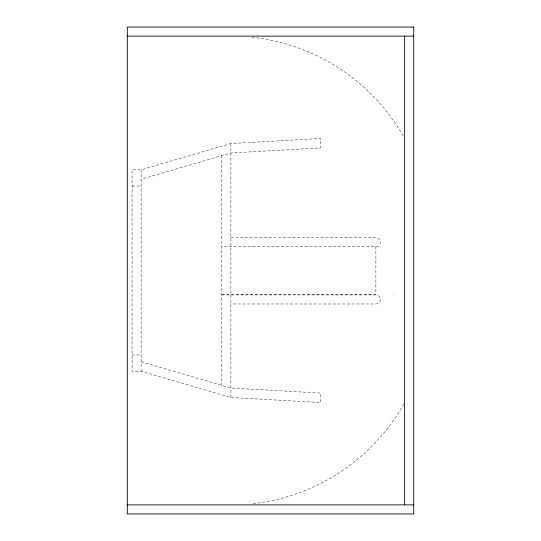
<?xml version="1.0" encoding="UTF-8"?>
<svg xmlns="http://www.w3.org/2000/svg" width="541" height="541" viewBox="0 0 541 541"><rect width="100%" height="100%" fill="white"/><g stroke="black" fill="none" stroke-linecap="round" stroke-linejoin="round"><path stroke-width="0.41" stroke-dasharray="2.71 2.03" d="M141.14 361.773L230.879 388.025L320.624 393.084L320.624 402.538L230.879 397.473L141.14 371.221L132.065 371.221L132.065 169.779L141.14 169.779L230.879 143.527L320.624 138.462L320.624 147.916L230.879 152.975L141.14 179.227M132.065 186.009L141.14 186.009M230.879 237.56L375.873 237.56A4.538 4.538 0 0 1 380.411 242.097A4.538 4.538 0 0 1 375.873 246.635L221.81 246.635M221.81 294.365L375.873 294.236L375.873 246.52M221.81 294.919L375.873 294.919A4.538 4.538 0 0 1 380.411 299.45A4.538 4.538 0 0 1 375.873 303.988L230.879 303.988M132.065 354.991L141.14 354.991M393.179 293.946L393.179 294.365M230.879 143.527L230.879 397.473M221.81 155.625L221.81 385.375M141.14 169.779L141.14 371.221M403.816 403.999A198.669 198.669 0 0 1 251.822 503.772M251.822 37.228A198.669 198.669 0 0 1 403.816 137.001"/><path stroke-width="0.81" d="M127.297 36.119L413.703 36.119M127.297 504.881L413.703 504.881M404.634 36.119L404.634 504.881M413.703 27.05L127.297 27.05L127.297 513.95L413.703 513.95L413.703 27.05"/></g></svg>
